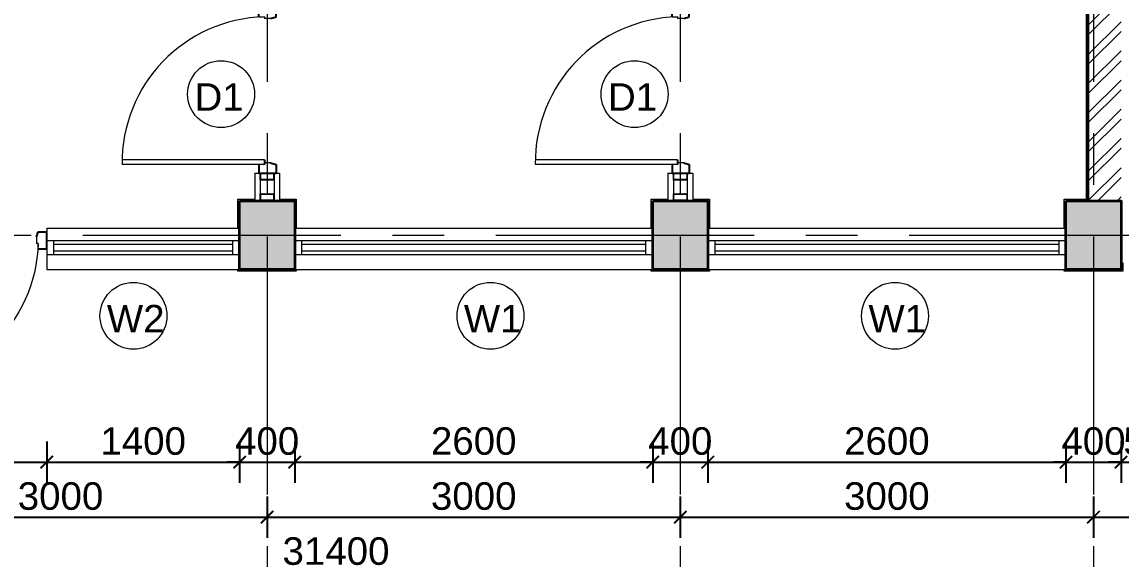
# Model space of a CAD drawing. Header units: inches. Extents: x 527934 to 2134587, y -408734 to 227304.
# Drawn here: x 1415282 to 1423262, y -124073 to -120170 of the extents above; entities that cross this region are included whole.
import ezdxf

# ---------------------------------------------------------------- set-up
doc = ezdxf.new("R2010")
doc.units = ezdxf.units.IN
doc.header["$MEASUREMENT"] = 0
doc.linetypes.add('CENTER', pattern=[2, 1.25, -0.25, 0.25, -0.25])
for name, color, linetype, lineweight in [('centre line', 1, 'CENTER', 9), ('dim', 253, 'Continuous', 9), ('door', 77, 'Continuous', 13), ('hatch', 250, 'Continuous', 5), ('hatch - general', 252, 'Continuous', 5), ('hatch 2', 251, 'Continuous', 5), ('metal', 40, 'Continuous', 18), ('partition wall', 5, 'Continuous', 20), ('plaster line', 253, 'Continuous', 5), ('sill', 253, 'Continuous', 13), ('text', 7, 'Continuous', 13), ('wall - brick', 30, 'Continuous', 35), ('window', 1, 'Continuous', 15)]:
    doc.layers.add(name, color=color, linetype=linetype, lineweight=lineweight)
doc.styles.get("Standard").update_dxf_attribs({"font": 'arial.ttf'})
doc.styles.add('style1', font='arial.ttf')
doc.linetypes.add('BATTING', pattern='A,0.0001,-0.1,[134,ltypeshp.shx,S=0.1,R=0,X=-0.1,Y=0],-0.2,[134,ltypeshp.shx,S=0.1,R=180,X=0.1,Y=0],-0.1', length=0.4001)
doc.dimstyles.new('dim 100', dxfattribs={"dimtxt": 200, "dimasz": 90, "dimexe": 150, "dimexo": 150, "dimgap": 50, "dimtad": 1, "dimdec": 0, "dimzin": 0, "dimdsep": 46, "dimtxsty": 'Standard', "dimblk": 'ARCHTICK', "dimcen": 100, "dimdle": 150, "dimazin": 0, "dimtfac": 1, "dimtdec": 0, "dimtix": 1, "dimtmove": 2, "dimatfit": 3, "dimfxl": 150, "dimfxlon": 1, "dimtolj": 1, "dimtzin": 0, "dimarcsym": 0})

# ---------------------------------------------------------------- blocks, each defined once
blk = doc.blocks.new('door 1')
at = {"layer": 'door', "lineweight": 25}
for p, q in [((1761262.3, -142071.5), (1761366.5, -142071.5)), ((1761262.3, -142124), (1761262.3, -142071.5)), ((1761366.5, -142124), (1761366.5, -142071.5)), ((1761333.2, -142134), (1761366.5, -142124)), ((1761262.3, -143019), (1761262.3, -143071.5)), ((1761295.7, -142989.8), (1761295.7, -143019)), ((1761333.2, -143009), (1761366.5, -143019)), ((1761366.5, -143019), (1761366.5, -143071.5)), ((1761262.3, -143071.5), (1761366.5, -143071.5))]:
    blk.add_line(p, q, dxfattribs=at)
at = {"layer": 'door'}
for p, q in [((1761262.3, -142124), (1761295.7, -142124)), ((1761295.7, -142124), (1761295.7, -142134)), ((1761333.2, -142134), (1761295.7, -142134)), ((1761295.7, -143019), (1760434.6, -143019)), ((1761295.7, -142989.8), (1760434.8, -142989.8)), ((1761333.2, -143009), (1761295.7, -143009))]:
    blk.add_line(p, q, dxfattribs=at)
blk.add_arc((1761319.9, -143009), 885.3, 91.56718, 180.64961, dxfattribs=at)
blk = doc.blocks.new('WINDOW 1')
at = {"layer": 'window'}
for p, q in [((2122081.7, -84476), (2124681.7, -84476)), ((2122131.7, -84476), (2122131.7, -84576)), ((2122131.7, -84501), (2124631.7, -84501)), ((2122081.7, -84576), (2124681.7, -84576)), ((2122131.7, -84551), (2124631.7, -84551))]:
    blk.add_line(p, q, dxfattribs=at)
at = {"layer": 'window', "ltscale": 400}
blk.add_line((2124631.7, -84576), (2124631.7, -84476), dxfattribs=at)
blk = doc.blocks.new('2X4')
at = {"layer": 'hatch 2'}
h = blk.add_hatch(dxfattribs=at)
h.set_pattern_fill('ANSI31', color=256, scale=20)
h.set_pattern_definition([(45, (0, 0), (-1.767766953, 1.767766953), [])])
h.paths.add_polyline_path([(5938822.1, -146996.9), (5938776.1, -146996.9, 0.414214), (5938774.1, -146998.9), (5938774.1, -147046.9), (5938777.3, -147046.9), (5938777.3, -147000.1), (5938820.9, -147000.1), (5938820.9, -147046.9), (5938824.1, -147046.9), (5938824.1, -146998.9, 0.414214)])
h.paths.add_polyline_path([(5938777.3, -147046.9), (5938774.1, -147046.9), (5938774.1, -147094.9, 0.414214), (5938776.1, -147096.9), (5938822.1, -147096.9, 0.414218), (5938824.1, -147094.9), (5938824.1, -147046.9), (5938820.9, -147046.9), (5938820.9, -147093.7), (5938777.3, -147093.7)])
at = {"layer": 'metal'}
blk.add_lwpolyline([(5938776.1, -147096.9), (5938822.1, -147096.9, 0.414214), (5938824.1, -147094.9), (5938824.1, -146998.9, 0.414214), (5938822.1, -146996.9), (5938776.1, -146996.9, 0.414214), (5938774.1, -146998.9), (5938774.1, -147094.9, 0.414214)], format="xyb", close=True, dxfattribs=at)
blk.add_lwpolyline([(5938777.3, -147093.7), (5938820.9, -147093.7), (5938820.9, -147000.1), (5938777.3, -147000.1)], close=True, dxfattribs=at)
blk = doc.blocks.new('_ArchTick')
at = {"color": 0, "linetype": 'ByBlock', "const_width": 0.15}
blk.add_lwpolyline([(-0.5, -0.5), (0.5, 0.5)], dxfattribs=at)
blk = doc.blocks.new('*D2897')
at = {"layer": 'Defpoints', "color": 0, "ltscale": 400}
for p in [(1414061.7, -121969), (1417061.7, -121969), (1417061.7, -123769)]:
    blk.add_point(p, dxfattribs=at)
at = {"layer": 'dim', "color": 0, "lineweight": -2, "ltscale": 400}
for p, q in [((1414061.7, -123619), (1414061.7, -123919)), ((1417061.7, -123619), (1417061.7, -123919)), ((1413911.7, -123769), (1417211.7, -123769))]:
    blk.add_line(p, q, dxfattribs=at)
at = {"layer": 'dim', "color": 0, "lineweight": -2, "ltscale": 400, "xscale": 90, "yscale": 90, "zscale": 90, "rotation": 180}
blk.add_blockref('_ArchTick', (1414061.7, -123769), dxfattribs=at)
at = {"layer": 'dim', "color": 0, "lineweight": -2, "ltscale": 400, "xscale": 90, "yscale": 90, "zscale": 90}
blk.add_blockref('_ArchTick', (1417061.7, -123769), dxfattribs=at)
at = {"layer": 'dim', "color": 0, "ltscale": 400, "insert": (1415561.7, -123616.8), "char_height": 200, "attachment_point": 5}
blk.add_mtext('\\A1;3000', dxfattribs=at)
blk = doc.blocks.new('*D2898')
at = {"layer": 'Defpoints', "color": 0, "ltscale": 400}
for p in [(1417061.7, -121969), (1420061.7, -121969), (1420061.7, -123769)]:
    blk.add_point(p, dxfattribs=at)
at = {"layer": 'dim', "color": 0, "lineweight": -2, "ltscale": 400}
for p, q in [((1417061.7, -123619), (1417061.7, -123919)), ((1420061.7, -123619), (1420061.7, -123919)), ((1416911.7, -123769), (1420211.7, -123769))]:
    blk.add_line(p, q, dxfattribs=at)
at = {"layer": 'dim', "color": 0, "lineweight": -2, "ltscale": 400, "xscale": 90, "yscale": 90, "zscale": 90, "rotation": 180}
blk.add_blockref('_ArchTick', (1417061.7, -123769), dxfattribs=at)
at = {"layer": 'dim', "color": 0, "lineweight": -2, "ltscale": 400, "xscale": 90, "yscale": 90, "zscale": 90}
blk.add_blockref('_ArchTick', (1420061.7, -123769), dxfattribs=at)
at = {"layer": 'dim', "color": 0, "ltscale": 400, "insert": (1418561.7, -123616.8), "char_height": 200, "attachment_point": 5}
blk.add_mtext('\\A1;3000', dxfattribs=at)
blk = doc.blocks.new('*D2899')
at = {"layer": 'Defpoints', "color": 0, "ltscale": 400}
for p in [(1420061.7, -121969), (1423061.7, -121969), (1423061.7, -123769)]:
    blk.add_point(p, dxfattribs=at)
at = {"layer": 'dim', "color": 0, "lineweight": -2, "ltscale": 400}
for p, q in [((1420061.7, -123619), (1420061.7, -123919)), ((1423061.7, -123619), (1423061.7, -123919)), ((1419911.7, -123769), (1423211.7, -123769))]:
    blk.add_line(p, q, dxfattribs=at)
at = {"layer": 'dim', "color": 0, "lineweight": -2, "ltscale": 400, "xscale": 90, "yscale": 90, "zscale": 90, "rotation": 180}
blk.add_blockref('_ArchTick', (1420061.7, -123769), dxfattribs=at)
at = {"layer": 'dim', "color": 0, "lineweight": -2, "ltscale": 400, "xscale": 90, "yscale": 90, "zscale": 90}
blk.add_blockref('_ArchTick', (1423061.7, -123769), dxfattribs=at)
at = {"layer": 'dim', "color": 0, "ltscale": 400, "insert": (1421561.7, -123616.8), "char_height": 200, "attachment_point": 5}
blk.add_mtext('\\A1;3000', dxfattribs=at)
blk = doc.blocks.new('*D2900')
at = {"layer": 'Defpoints', "color": 0, "ltscale": 400}
for p in [(1423061.7, -121969), (1427061.7, -121969), (1427061.7, -123769)]:
    blk.add_point(p, dxfattribs=at)
at = {"layer": 'dim', "color": 0, "lineweight": -2, "ltscale": 400}
for p, q in [((1423061.7, -123619), (1423061.7, -123919)), ((1427061.7, -123619), (1427061.7, -123919)), ((1422911.7, -123769), (1427211.7, -123769))]:
    blk.add_line(p, q, dxfattribs=at)
at = {"layer": 'dim', "color": 0, "lineweight": -2, "ltscale": 400, "xscale": 90, "yscale": 90, "zscale": 90, "rotation": 180}
blk.add_blockref('_ArchTick', (1423061.7, -123769), dxfattribs=at)
at = {"layer": 'dim', "color": 0, "lineweight": -2, "ltscale": 400, "xscale": 90, "yscale": 90, "zscale": 90}
blk.add_blockref('_ArchTick', (1427061.7, -123769), dxfattribs=at)
at = {"layer": 'dim', "color": 0, "ltscale": 400, "insert": (1425061.7, -123616.9), "char_height": 200, "attachment_point": 5}
blk.add_mtext('\\A1;4000', dxfattribs=at)
blk = doc.blocks.new('*D2903')
at = {"layer": 'Defpoints', "color": 0, "ltscale": 400}
for p in [(1401861.7, -121969), (1433261.7, -121969), (1433261.7, -124169)]:
    blk.add_point(p, dxfattribs=at)
at = {"layer": 'dim', "color": 0, "lineweight": -2, "ltscale": 400}
for p, q in [((1401861.7, -124019), (1401861.7, -124319)), ((1433261.7, -124019), (1433261.7, -124319)), ((1401711.7, -124169), (1433411.7, -124169))]:
    blk.add_line(p, q, dxfattribs=at)
at = {"layer": 'dim', "color": 0, "lineweight": -2, "ltscale": 400, "xscale": 90, "yscale": 90, "zscale": 90, "rotation": 180}
blk.add_blockref('_ArchTick', (1401861.7, -124169), dxfattribs=at)
at = {"layer": 'dim', "color": 0, "lineweight": -2, "ltscale": 400, "xscale": 90, "yscale": 90, "zscale": 90}
blk.add_blockref('_ArchTick', (1433261.7, -124169), dxfattribs=at)
at = {"layer": 'dim', "color": 0, "ltscale": 400, "insert": (1417561.7, -124016.8), "char_height": 200, "attachment_point": 5}
blk.add_mtext('\\A1;31400', dxfattribs=at)
blk = doc.blocks.new('*D2913')
at = {"layer": 'Defpoints', "color": 0, "ltscale": 400}
for p in [(1414261.7, -121969), (1415461.7, -121969), (1415461.7, -123369)]:
    blk.add_point(p, dxfattribs=at)
at = {"layer": 'dim', "color": 0, "lineweight": -2, "ltscale": 400}
for p, q in [((1414261.7, -123219), (1414261.7, -123519)), ((1415461.7, -123219), (1415461.7, -123519)), ((1414111.7, -123369), (1415611.7, -123369))]:
    blk.add_line(p, q, dxfattribs=at)
at = {"layer": 'dim', "color": 0, "lineweight": -2, "ltscale": 400, "xscale": 90, "yscale": 90, "zscale": 90, "rotation": 180}
blk.add_blockref('_ArchTick', (1414261.7, -123369), dxfattribs=at)
at = {"layer": 'dim', "color": 0, "lineweight": -2, "ltscale": 400, "xscale": 90, "yscale": 90, "zscale": 90}
blk.add_blockref('_ArchTick', (1415461.7, -123369), dxfattribs=at)
at = {"layer": 'dim', "color": 0, "ltscale": 400, "insert": (1414861.7, -123216.9), "char_height": 200, "attachment_point": 5}
blk.add_mtext('\\A1;1200', dxfattribs=at)
blk = doc.blocks.new('*D2914')
at = {"layer": 'Defpoints', "color": 0, "ltscale": 400}
for p in [(1415461.7, -121969), (1416861.7, -121969), (1416861.7, -123369)]:
    blk.add_point(p, dxfattribs=at)
at = {"layer": 'dim', "color": 0, "lineweight": -2, "ltscale": 400}
for p, q in [((1415461.7, -123219), (1415461.7, -123519)), ((1416861.7, -123219), (1416861.7, -123519)), ((1415311.7, -123369), (1417011.7, -123369))]:
    blk.add_line(p, q, dxfattribs=at)
at = {"layer": 'dim', "color": 0, "lineweight": -2, "ltscale": 400, "xscale": 90, "yscale": 90, "zscale": 90, "rotation": 180}
blk.add_blockref('_ArchTick', (1415461.7, -123369), dxfattribs=at)
at = {"layer": 'dim', "color": 0, "lineweight": -2, "ltscale": 400, "xscale": 90, "yscale": 90, "zscale": 90}
blk.add_blockref('_ArchTick', (1416861.7, -123369), dxfattribs=at)
at = {"layer": 'dim', "color": 0, "ltscale": 400, "insert": (1416161.7, -123216.9), "char_height": 200, "attachment_point": 5}
blk.add_mtext('\\A1;1400', dxfattribs=at)
blk = doc.blocks.new('*D2915')
at = {"layer": 'Defpoints', "color": 0, "ltscale": 400}
for p in [(1416861.7, -121969), (1417261.7, -121969), (1417261.7, -123369)]:
    blk.add_point(p, dxfattribs=at)
at = {"layer": 'dim', "color": 0, "lineweight": -2, "ltscale": 400}
for p, q in [((1416861.7, -123219), (1416861.7, -123519)), ((1417261.7, -123219), (1417261.7, -123519)), ((1416861.7, -123369), (1416771.7, -123369)), ((1416861.7, -123369), (1417261.7, -123369)), ((1417261.7, -123369), (1417351.7, -123369))]:
    blk.add_line(p, q, dxfattribs=at)
at = {"layer": 'dim', "color": 0, "lineweight": -2, "ltscale": 400, "xscale": 90, "yscale": 90, "zscale": 90}
blk.add_blockref('_ArchTick', (1416861.7, -123369), dxfattribs=at)
at = {"layer": 'dim', "color": 0, "lineweight": -2, "ltscale": 400, "xscale": 90, "yscale": 90, "zscale": 90, "rotation": 180}
blk.add_blockref('_ArchTick', (1417261.7, -123369), dxfattribs=at)
at = {"layer": 'dim', "color": 0, "ltscale": 400, "insert": (1417061.7, -123216.9), "char_height": 200, "attachment_point": 5}
blk.add_mtext('\\A1;400', dxfattribs=at)
blk = doc.blocks.new('*D2916')
at = {"layer": 'Defpoints', "color": 0, "ltscale": 400}
for p in [(1417261.7, -121969), (1419861.7, -121969), (1419861.7, -123369)]:
    blk.add_point(p, dxfattribs=at)
at = {"layer": 'dim', "color": 0, "lineweight": -2, "ltscale": 400}
for p, q in [((1417261.7, -123219), (1417261.7, -123519)), ((1419861.7, -123219), (1419861.7, -123519)), ((1417111.7, -123369), (1420011.7, -123369))]:
    blk.add_line(p, q, dxfattribs=at)
at = {"layer": 'dim', "color": 0, "lineweight": -2, "ltscale": 400, "xscale": 90, "yscale": 90, "zscale": 90, "rotation": 180}
blk.add_blockref('_ArchTick', (1417261.7, -123369), dxfattribs=at)
at = {"layer": 'dim', "color": 0, "lineweight": -2, "ltscale": 400, "xscale": 90, "yscale": 90, "zscale": 90}
blk.add_blockref('_ArchTick', (1419861.7, -123369), dxfattribs=at)
at = {"layer": 'dim', "color": 0, "ltscale": 400, "insert": (1418561.7, -123216.9), "char_height": 200, "attachment_point": 5}
blk.add_mtext('\\A1;2600', dxfattribs=at)
blk = doc.blocks.new('*D2917')
at = {"layer": 'Defpoints', "color": 0, "ltscale": 400}
for p in [(1419861.7, -121969), (1420261.7, -121969), (1420261.7, -123369)]:
    blk.add_point(p, dxfattribs=at)
at = {"layer": 'dim', "color": 0, "lineweight": -2, "ltscale": 400}
for p, q in [((1419861.7, -123219), (1419861.7, -123519)), ((1420261.7, -123219), (1420261.7, -123519)), ((1419861.7, -123369), (1419771.7, -123369)), ((1419861.7, -123369), (1420261.7, -123369)), ((1420261.7, -123369), (1420351.7, -123369))]:
    blk.add_line(p, q, dxfattribs=at)
at = {"layer": 'dim', "color": 0, "lineweight": -2, "ltscale": 400, "xscale": 90, "yscale": 90, "zscale": 90}
blk.add_blockref('_ArchTick', (1419861.7, -123369), dxfattribs=at)
at = {"layer": 'dim', "color": 0, "lineweight": -2, "ltscale": 400, "xscale": 90, "yscale": 90, "zscale": 90, "rotation": 180}
blk.add_blockref('_ArchTick', (1420261.7, -123369), dxfattribs=at)
at = {"layer": 'dim', "color": 0, "ltscale": 400, "insert": (1420061.7, -123216.9), "char_height": 200, "attachment_point": 5}
blk.add_mtext('\\A1;400', dxfattribs=at)
blk = doc.blocks.new('*D2918')
at = {"layer": 'Defpoints', "color": 0, "ltscale": 400}
for p in [(1420261.7, -121969), (1422861.7, -121969), (1422861.7, -123369)]:
    blk.add_point(p, dxfattribs=at)
at = {"layer": 'dim', "color": 0, "lineweight": -2, "ltscale": 400}
for p, q in [((1420261.7, -123219), (1420261.7, -123519)), ((1422861.7, -123219), (1422861.7, -123519)), ((1420111.7, -123369), (1423011.7, -123369))]:
    blk.add_line(p, q, dxfattribs=at)
at = {"layer": 'dim', "color": 0, "lineweight": -2, "ltscale": 400, "xscale": 90, "yscale": 90, "zscale": 90, "rotation": 180}
blk.add_blockref('_ArchTick', (1420261.7, -123369), dxfattribs=at)
at = {"layer": 'dim', "color": 0, "lineweight": -2, "ltscale": 400, "xscale": 90, "yscale": 90, "zscale": 90}
blk.add_blockref('_ArchTick', (1422861.7, -123369), dxfattribs=at)
at = {"layer": 'dim', "color": 0, "ltscale": 400, "insert": (1421561.7, -123216.9), "char_height": 200, "attachment_point": 5}
blk.add_mtext('\\A1;2600', dxfattribs=at)
blk = doc.blocks.new('*D2919')
at = {"layer": 'Defpoints', "color": 0, "ltscale": 400}
for p in [(1422861.7, -121969), (1423261.7, -121969), (1423261.7, -123369)]:
    blk.add_point(p, dxfattribs=at)
at = {"layer": 'dim', "color": 0, "lineweight": -2, "ltscale": 400}
for p, q in [((1422861.7, -123219), (1422861.7, -123519)), ((1423261.7, -123219), (1423261.7, -123519)), ((1422861.7, -123369), (1422771.7, -123369)), ((1422861.7, -123369), (1423261.7, -123369)), ((1423261.7, -123369), (1423351.7, -123369))]:
    blk.add_line(p, q, dxfattribs=at)
at = {"layer": 'dim', "color": 0, "lineweight": -2, "ltscale": 400, "xscale": 90, "yscale": 90, "zscale": 90}
blk.add_blockref('_ArchTick', (1422861.7, -123369), dxfattribs=at)
at = {"layer": 'dim', "color": 0, "lineweight": -2, "ltscale": 400, "xscale": 90, "yscale": 90, "zscale": 90, "rotation": 180}
blk.add_blockref('_ArchTick', (1423261.7, -123369), dxfattribs=at)
at = {"layer": 'dim', "color": 0, "ltscale": 400, "insert": (1423061.7, -123216.9), "char_height": 200, "attachment_point": 5}
blk.add_mtext('\\A1;400', dxfattribs=at)
blk = doc.blocks.new('*D2920')
at = {"layer": 'Defpoints', "color": 0, "ltscale": 400}
for p in [(1423761.7, -121909), (1423261.7, -121969), (1423761.7, -123369)]:
    blk.add_point(p, dxfattribs=at)
at = {"layer": 'dim', "color": 0, "lineweight": -2, "ltscale": 400}
for p, q in [((1423261.7, -123219), (1423261.7, -123519)), ((1423761.7, -123219), (1423761.7, -123519)), ((1423261.7, -123369), (1423171.7, -123369)), ((1423261.7, -123369), (1423761.7, -123369)), ((1423761.7, -123369), (1423851.7, -123369))]:
    blk.add_line(p, q, dxfattribs=at)
at = {"layer": 'dim', "color": 0, "lineweight": -2, "ltscale": 400, "xscale": 90, "yscale": 90, "zscale": 90}
blk.add_blockref('_ArchTick', (1423261.7, -123369), dxfattribs=at)
at = {"layer": 'dim', "color": 0, "lineweight": -2, "ltscale": 400, "xscale": 90, "yscale": 90, "zscale": 90, "rotation": 180}
blk.add_blockref('_ArchTick', (1423761.7, -123369), dxfattribs=at)
at = {"layer": 'dim', "color": 0, "ltscale": 400, "insert": (1423511.7, -123216.9), "char_height": 200, "attachment_point": 5}
blk.add_mtext('\\A1;500', dxfattribs=at)

msp = doc.modelspace()

# ---------------------------------------------------------------- hatches: boundary and pattern name
at = {"layer": 'hatch', "ltscale": 400}
h = msp.add_hatch(dxfattribs=at)
h.set_pattern_fill('ANSI32', color=256, scale=400)
h.set_pattern_definition([(45, (-719819.97, -21863), (-106.066017, 106.066017), []), (45, (-719749.25, -21863), (-106.066017, 106.066017), [])])
h.paths.add_polyline_path([(1423261.7, -116569), (1423061.7, -116569), (1423061.7, -121469), (1423261.7, -121469)])
h.paths.add_polyline_path([(1423061.7, -116569), (1423021.7, -116569), (1423021.7, -121469), (1423061.7, -121469)])
h.paths.add_polyline_path([(1427061.7, -116569), (1426861.7, -116569), (1426861.7, -121469), (1427061.7, -121469)])
h.paths.add_polyline_path([(1427101.7, -116569), (1427061.7, -116569), (1427061.7, -121469), (1427101.7, -121469)])
at = {"layer": 'hatch - general'}
h = msp.add_hatch(dxfattribs=at)
h.set_pattern_fill('AR-CONC', color=256, scale=15)
h.set_pattern_definition([(50, (-719819.97, -21863), (107.5890274, -9.4128202), [11.25, -123.75]), (355, (-719819.97, -21863), (-20.8127, 112.82882), [9, -99]), (100.4514445, (-719811, -21863.78), (86.776327, 103.4159986), [9.561029, -105.171317]), (46.1842, (-719819.97, -21833), (160.0862, -24.827892), [16.875, -185.625]), (96.6356355, (-719806.63, -21835.07), (140.199292, 146.11779), [14.341551, -157.757064]), (351.184164, (-719819.97, -21833), (140.199292, 146.11779), [13.5, -148.5]), (21, (-719804.97, -21840.5), (89.5360578, -60.3928336), [11.25, -123.75]), (326, (-719804.97, -21840.5), (36.4973, 108.772507), [9, -99]), (71.451445, (-719797.5, -21845.53), (126.0333565, 48.379673), [9.5610285, -105.171317]), (37.5, (-719819.966, -21863), (1.8239783, 49.9340781), [0, -97.8, 0, -100.5, 0, -99.375]), (7.5, (-719819.966, -21863), (39.4604306, 59.1617568), [0, -57.3, 0, -95.55, 0, -37.875]), (327.5, (-719853.416, -21863), (80.0733654, -3.38323076), [0, -37.5, 0, -117, 0, -155.25]), (317.5, (-719868.416, -21863), (87.4779254, 15.0157473), [0, -48.75, 0, -77.7, 0, -110.25])])
h.paths.add_polyline_path([(1402061.7, -121469), (1401861.7, -121469), (1401861.7, -121719), (1402061.7, -121719)])
h.paths.add_polyline_path([(1402261.7, -121469), (1402061.7, -121469), (1402061.7, -121719), (1402261.7, -121719)])
h.paths.add_polyline_path([(1402261.7, -121719), (1402061.7, -121719), (1402061.7, -121969), (1402261.7, -121969)])
h.paths.add_polyline_path([(1402061.7, -121719), (1401861.7, -121719), (1401861.7, -121969), (1402061.7, -121969)])
h.paths.add_polyline_path([(1405061.7, -121469), (1404861.7, -121469), (1404861.7, -121719), (1405061.7, -121719)])
h.paths.add_polyline_path([(1405261.7, -121469), (1405061.7, -121469), (1405061.7, -121719), (1405261.7, -121719)])
h.paths.add_polyline_path([(1405261.7, -121719), (1405061.7, -121719), (1405061.7, -121969), (1405261.7, -121969)])
h.paths.add_polyline_path([(1405061.7, -121719), (1404861.7, -121719), (1404861.7, -121969), (1405061.7, -121969)])
h.paths.add_polyline_path([(1408061.7, -121469), (1407861.7, -121469), (1407861.7, -121719), (1408061.7, -121719)])
h.paths.add_polyline_path([(1408261.7, -121469), (1408061.7, -121469), (1408061.7, -121719), (1408261.7, -121719)])
h.paths.add_polyline_path([(1408261.7, -121719), (1408061.7, -121719), (1408061.7, -121969), (1408261.7, -121969)])
h.paths.add_polyline_path([(1408061.7, -121719), (1407861.7, -121719), (1407861.7, -121969), (1408061.7, -121969)])
h.paths.add_polyline_path([(1411061.7, -121719), (1410861.7, -121719), (1410861.7, -121969), (1411061.7, -121969)])
h.paths.add_polyline_path([(1411261.7, -121719), (1411061.7, -121719), (1411061.7, -121969), (1411261.7, -121969)])
h.paths.add_polyline_path([(1411261.7, -121469), (1411061.7, -121469), (1411061.7, -121719), (1411261.7, -121719)])
h.paths.add_polyline_path([(1411061.7, -121469), (1410861.7, -121469), (1410861.7, -121719), (1411061.7, -121719)])
h.paths.add_polyline_path([(1414261.7, -121719), (1414061.7, -121719), (1414061.7, -121969), (1414261.7, -121969)])
h.paths.add_polyline_path([(1414061.7, -121719), (1413861.7, -121719), (1413861.7, -121969), (1414061.7, -121969)])
h.paths.add_polyline_path([(1414261.7, -121469), (1414061.7, -121469), (1414061.7, -121719), (1414261.7, -121719)])
h.paths.add_polyline_path([(1414061.7, -121469), (1413861.7, -121469), (1413861.7, -121719), (1414061.7, -121719)])
h.paths.add_polyline_path([(1417261.7, -121719), (1417061.7, -121719), (1417061.7, -121969), (1417261.7, -121969)])
h.paths.add_polyline_path([(1417261.7, -121469), (1417061.7, -121469), (1417061.7, -121719), (1417261.7, -121719)])
h.paths.add_polyline_path([(1417061.7, -121469), (1416861.7, -121469), (1416861.7, -121719), (1417061.7, -121719)])
h.paths.add_polyline_path([(1417061.7, -121719), (1416861.7, -121719), (1416861.7, -121969), (1417061.7, -121969)])
h.paths.add_polyline_path([(1420061.7, -121719), (1419861.7, -121719), (1419861.7, -121969), (1420061.7, -121969)])
h.paths.add_polyline_path([(1420061.7, -121469), (1419861.7, -121469), (1419861.7, -121719), (1420061.7, -121719)])
h.paths.add_polyline_path([(1420261.7, -121469), (1420061.7, -121469), (1420061.7, -121719), (1420261.7, -121719)])
h.paths.add_polyline_path([(1420261.7, -121719), (1420061.7, -121719), (1420061.7, -121969), (1420261.7, -121969)])
h.paths.add_polyline_path([(1423061.7, -121469), (1422861.7, -121469), (1422861.7, -121719), (1423061.7, -121719)])
h.paths.add_polyline_path([(1423261.7, -121469), (1423061.7, -121469), (1423061.7, -121719), (1423261.7, -121719)])
h.paths.add_polyline_path([(1423261.7, -121719), (1423061.7, -121719), (1423061.7, -121969), (1423261.7, -121969)])
h.paths.add_polyline_path([(1423061.7, -121719), (1422861.7, -121719), (1422861.7, -121969), (1423061.7, -121969)])
h.paths.add_polyline_path([(1427261.7, -121719), (1427061.7, -121719), (1427061.7, -121969), (1427261.7, -121969)])
h.paths.add_polyline_path([(1427261.7, -121469), (1427061.7, -121469), (1427061.7, -121719), (1427261.7, -121719)])
h.paths.add_polyline_path([(1427061.7, -121469), (1426861.7, -121469), (1426861.7, -121719), (1427061.7, -121719)])
h.paths.add_polyline_path([(1427061.7, -121719), (1426861.7, -121719), (1426861.7, -121969), (1427061.7, -121969)])
h.paths.add_polyline_path([(1430261.7, -121719), (1430061.7, -121719), (1430061.7, -121969), (1430261.7, -121969)])
h.paths.add_polyline_path([(1430261.7, -121469), (1430061.7, -121469), (1430061.7, -121719), (1430261.7, -121719)])
h.paths.add_polyline_path([(1430061.7, -121469), (1429861.7, -121469), (1429861.7, -121719), (1430061.7, -121719)])
h.paths.add_polyline_path([(1430061.7, -121719), (1429861.7, -121719), (1429861.7, -121969), (1430061.7, -121969)])
h.paths.add_polyline_path([(1433261.7, -121719), (1433061.7, -121719), (1433061.7, -121969), (1433261.7, -121969)])
h.paths.add_polyline_path([(1433261.7, -121469), (1433061.7, -121469), (1433061.7, -121719), (1433261.7, -121719)])
h.paths.add_polyline_path([(1433061.7, -121469), (1432861.7, -121469), (1432861.7, -121719), (1433061.7, -121719)])
h.paths.add_polyline_path([(1433061.7, -121719), (1432861.7, -121719), (1432861.7, -121969), (1433061.7, -121969)])
h.paths.add_polyline_path([(1433261.7, -116069), (1433061.7, -116069), (1433061.7, -116319), (1433261.7, -116319)])
h.paths.add_polyline_path([(1433261.7, -116319), (1433061.7, -116319), (1433061.7, -116569), (1433261.7, -116569)])
h.paths.add_polyline_path([(1433061.7, -116319), (1432861.7, -116319), (1432861.7, -116569), (1433061.7, -116569)])
h.paths.add_polyline_path([(1433061.7, -116069), (1432861.7, -116069), (1432861.7, -116319), (1433061.7, -116319)])
h.paths.add_polyline_path([(1430061.7, -116069), (1429861.7, -116069), (1429861.7, -116319), (1430061.7, -116319)])
h.paths.add_polyline_path([(1430061.7, -116319), (1429861.7, -116319), (1429861.7, -116569), (1430061.7, -116569)])
h.paths.add_polyline_path([(1430261.7, -116069), (1430061.7, -116069), (1430061.7, -116319), (1430261.7, -116319)])
h.paths.add_polyline_path([(1430261.7, -116319), (1430061.7, -116319), (1430061.7, -116569), (1430261.7, -116569)])
h.paths.add_polyline_path([(1427061.7, -116069), (1426861.7, -116069), (1426861.7, -116319), (1427061.7, -116319)])
h.paths.add_polyline_path([(1427261.7, -116069), (1427061.7, -116069), (1427061.7, -116319), (1427261.7, -116319)])
h.paths.add_polyline_path([(1427261.7, -116319), (1427061.7, -116319), (1427061.7, -116569), (1427261.7, -116569)])
h.paths.add_polyline_path([(1427061.7, -116319), (1426861.7, -116319), (1426861.7, -116569), (1427061.7, -116569)])
h.paths.add_polyline_path([(1423061.7, -116069), (1422861.7, -116069), (1422861.7, -116319), (1423061.7, -116319)])
h.paths.add_polyline_path([(1423261.7, -116069), (1423061.7, -116069), (1423061.7, -116319), (1423261.7, -116319)])
h.paths.add_polyline_path([(1423261.7, -116319), (1423061.7, -116319), (1423061.7, -116569), (1423261.7, -116569)])
h.paths.add_polyline_path([(1423061.7, -116319), (1422861.7, -116319), (1422861.7, -116569), (1423061.7, -116569)])
h.paths.add_polyline_path([(1420261.7, -116069), (1420061.7, -116069), (1420061.7, -116319), (1420261.7, -116319)])
h.paths.add_polyline_path([(1420061.7, -116069), (1419861.7, -116069), (1419861.7, -116319), (1420061.7, -116319)])
h.paths.add_polyline_path([(1420061.7, -116319), (1419861.7, -116319), (1419861.7, -116569), (1420061.7, -116569)])
h.paths.add_polyline_path([(1420261.7, -116319), (1420061.7, -116319), (1420061.7, -116569), (1420261.7, -116569)])
h.paths.add_polyline_path([(1417711, -109816.2), (1419631.2, -109816.2), (1419631.2, -108692.7), (1417711, -108692.7)], flags=9)
h.paths.add_polyline_path([(1413952.3, -109816.2), (1415894.5, -109816.2), (1415894.5, -108692.7), (1413952.3, -108692.7)], flags=9)
h.paths.add_polyline_path([(1409376.8, -109816.2), (1411366.8, -109816.2), (1411366.8, -108692.7), (1409376.8, -108692.7)], flags=9)
h.paths.add_polyline_path([(1403570.3, -109812.3), (1405793.6, -109812.3), (1405793.6, -108688.8), (1403570.3, -108688.8)], flags=9)
h.paths.add_polyline_path([(1403329.1, -107978.6), (1403330.6, -107978.6), (1403330.6, -107977.9), (1403329.1, -107977.9)], flags=9)
h.paths.add_polyline_path([(1402851.6, -108348.1), (1402853.1, -108348.1), (1402853.1, -108347.4), (1402851.6, -108347.4)], flags=9)

# ---------------------------------------------------------------- linework, layer by layer
at = {"layer": 'centre line', "ltscale": 1500}
for p, q in [((1417061.7, -103729), (1417061.7, -124569)), ((1420061.7, -103729), (1420061.7, -124569)), ((1423061.7, -103729), (1423061.7, -124569)), ((1397722.7, -121719), (1435942.1, -121719))]:
    msp.add_line(p, q, dxfattribs=at)
at = {"layer": 'dim', "ltscale": 400}
msp.add_line((1423009.7, -116581), (1423009.7, -121457), dxfattribs=at)
at = {"layer": 'dim'}
for centre in [(1416727.4, -120694.1), (1419729.6, -120694.1), (1416091, -122305.3), (1418683.3, -122305.3), (1421620.5, -122305.3)]:
    msp.add_circle(centre, 242.9, dxfattribs=at)
at = {"layer": 'hatch', "linetype": 'BATTING', "ltscale": 80}
for p, q in [((1417061.7, -121319), (1417061.7, -121419)), ((1420061.7, -121319), (1420061.7, -121419))]:
    msp.add_line(p, q, dxfattribs=at)
at = {"layer": 'partition wall'}
for p, q in [((1416971.7, -121269), (1416971.7, -121469)), ((1416971.7, -121269), (1417151.7, -121269)), ((1417011.7, -121269), (1417011.7, -121469)), ((1417111.7, -121269), (1417111.7, -121469)), ((1417151.7, -121269), (1417151.7, -121469)), ((1419971.7, -121269), (1419971.7, -121469)), ((1419971.7, -121269), (1420151.7, -121269)), ((1420011.7, -121269), (1420011.7, -121469)), ((1420111.7, -121269), (1420111.7, -121469)), ((1420151.7, -121269), (1420151.7, -121469))]:
    msp.add_line(p, q, dxfattribs=at)
at = {"layer": 'plaster line', "ltscale": 400}
for points in [[(1416849.7, -121669), (1416849.7, -121457), (1416971.7, -121457)], [(1417151.7, -121457), (1417273.7, -121457), (1417273.7, -121669)], [(1419849.7, -121669), (1419849.7, -121457), (1419971.7, -121457)], [(1420151.7, -121457), (1420273.7, -121457), (1420273.7, -121669)], [(1422849.7, -121669), (1422849.7, -121457), (1423009.7, -121457)], [(1423273.7, -121921), (1423273.7, -121981), (1422849.7, -121981), (1422849.7, -121969)], [(1417273.7, -121969), (1417273.7, -121981), (1416849.7, -121981), (1416849.7, -121969)], [(1420273.7, -121969), (1420273.7, -121981), (1419849.7, -121981), (1419849.7, -121969)]]:
    msp.add_lwpolyline(points, dxfattribs=at)
at = {"layer": 'sill'}
for p, q in [((1415461.7, -121669), (1415461.7, -121969)), ((1415461.7, -121669), (1416861.7, -121669)), ((1417261.7, -121669), (1419861.7, -121669)), ((1420261.7, -121669), (1422861.7, -121669)), ((1415461.7, -121969), (1416861.7, -121969)), ((1417261.7, -121969), (1419861.7, -121969)), ((1420261.7, -121969), (1422861.7, -121969))]:
    msp.add_line(p, q, dxfattribs=at)
at = {"layer": 'wall - brick'}
msp.add_line((1423021.7, -116569), (1423021.7, -121469), dxfattribs=at)
for points in [[(1416861.7, -121469), (1417261.7, -121469), (1417261.7, -121969), (1416861.7, -121969)], [(1419861.7, -121469), (1420261.7, -121469), (1420261.7, -121969), (1419861.7, -121969)], [(1422861.7, -121469), (1423261.7, -121469), (1423261.7, -121969), (1422861.7, -121969)]]:
    msp.add_lwpolyline(points, close=True, dxfattribs=at)
at = {"layer": 'window'}
for p, q in [((1415461.7, -121759), (1416861.7, -121759)), ((1415511.7, -121759), (1415511.7, -121859)), ((1420261.7, -121759), (1422861.7, -121759)), ((1420311.7, -121759), (1420311.7, -121859)), ((1415511.7, -121784), (1416811.7, -121784)), ((1415511.7, -121834), (1416811.7, -121834)), ((1420311.7, -121784), (1422811.7, -121784)), ((1420311.7, -121834), (1422811.7, -121834)), ((1415461.7, -121859), (1416861.7, -121859)), ((1420261.7, -121859), (1422861.7, -121859))]:
    msp.add_line(p, q, dxfattribs=at)
at = {"layer": 'window', "ltscale": 400}
for p, q in [((1416811.7, -121859), (1416811.7, -121759)), ((1422811.7, -121859), (1422811.7, -121759))]:
    msp.add_line(p, q, dxfattribs=at)

# ---------------------------------------------------------------- block references
at = {"layer": 'hatch - general', "xscale": -1, "rotation": 90}
for p in [(1270014.8, 5817505.1), (1273014.8, 5817505.1), (1270014.8, 5817355.1), (1273014.8, 5817355.1)]:
    msp.add_blockref('2X4', p, dxfattribs=at)
at = {"layer": 'partition wall', "xscale": 1.199999999953434, "yscale": 1.19999999999709, "zscale": 1.2}
for p in [(-696513.1, 50416.8), (-693513.1, 50416.8)]:
    msp.add_blockref('door 1', p, dxfattribs=at)
at = {"layer": 'partition wall', "xscale": -1.19999999999709, "yscale": 1.19999999999709, "zscale": 1.2, "rotation": 270}
msp.add_blockref('door 1', (1585947.5, -2235333.8), dxfattribs=at)
at = {"layer": 'partition wall'}
msp.add_blockref('WINDOW 1', (-704820, -37283), dxfattribs=at)

# ---------------------------------------------------------------- texts
at = {"layer": 'text', "style": 'style1'}
for s, p in [('D1', (1416534.4, -120815.1)), ('D1', (1419536.6, -120815.1)), ('W2', (1415898, -122426.4)), ('W1', (1418490.3, -122426.4)), ('W1', (1421427.5, -122426.4))]:
    msp.add_text(s, height=200, dxfattribs=at).set_placement(p)

# ---------------------------------------------------------------- dimensions: what is measured, and where the dimension line sits
at = {"layer": 'dim', "ltscale": 400}
for base, p1, p2, picture, middle in [((1423761.7, -123369), (1423261.7, -121969), (1423761.7, -121909), '*D2920', (1423511.7, -123216.9)), ((1433261.7, -124169), (1401861.7, -121969), (1433261.7, -121969), '*D2903', (1417561.7, -124016.8)), ((1417061.7, -123769), (1414061.7, -121969), (1417061.7, -121969), '*D2897', (1415561.7, -123616.8)), ((1415461.7, -123369), (1414261.7, -121969), (1415461.7, -121969), '*D2913', (1414861.7, -123216.9)), ((1416861.7, -123369), (1415461.7, -121969), (1416861.7, -121969), '*D2914', (1416161.7, -123216.9)), ((1417261.7, -123369), (1416861.7, -121969), (1417261.7, -121969), '*D2915', (1417061.7, -123216.9)), ((1420061.7, -123769), (1417061.7, -121969), (1420061.7, -121969), '*D2898', (1418561.7, -123616.8)), ((1419861.7, -123369), (1417261.7, -121969), (1419861.7, -121969), '*D2916', (1418561.7, -123216.9)), ((1420261.7, -123369), (1419861.7, -121969), (1420261.7, -121969), '*D2917', (1420061.7, -123216.9)), ((1423061.7, -123769), (1420061.7, -121969), (1423061.7, -121969), '*D2899', (1421561.7, -123616.8)), ((1422861.7, -123369), (1420261.7, -121969), (1422861.7, -121969), '*D2918', (1421561.7, -123216.9)), ((1423261.7, -123369), (1422861.7, -121969), (1423261.7, -121969), '*D2919', (1423061.7, -123216.9)), ((1427061.7, -123769), (1423061.7, -121969), (1427061.7, -121969), '*D2900', (1425061.7, -123616.9))]:
    dim = msp.add_linear_dim(base=base, p1=p1, p2=p2, dimstyle='dim 100', override={"dimpost": '\\X'}, dxfattribs=at)
    dim.commit()
    dim.dimension.update_dxf_attribs({"geometry": picture, "text_midpoint": middle})

doc.saveas('drawing.dxf')
